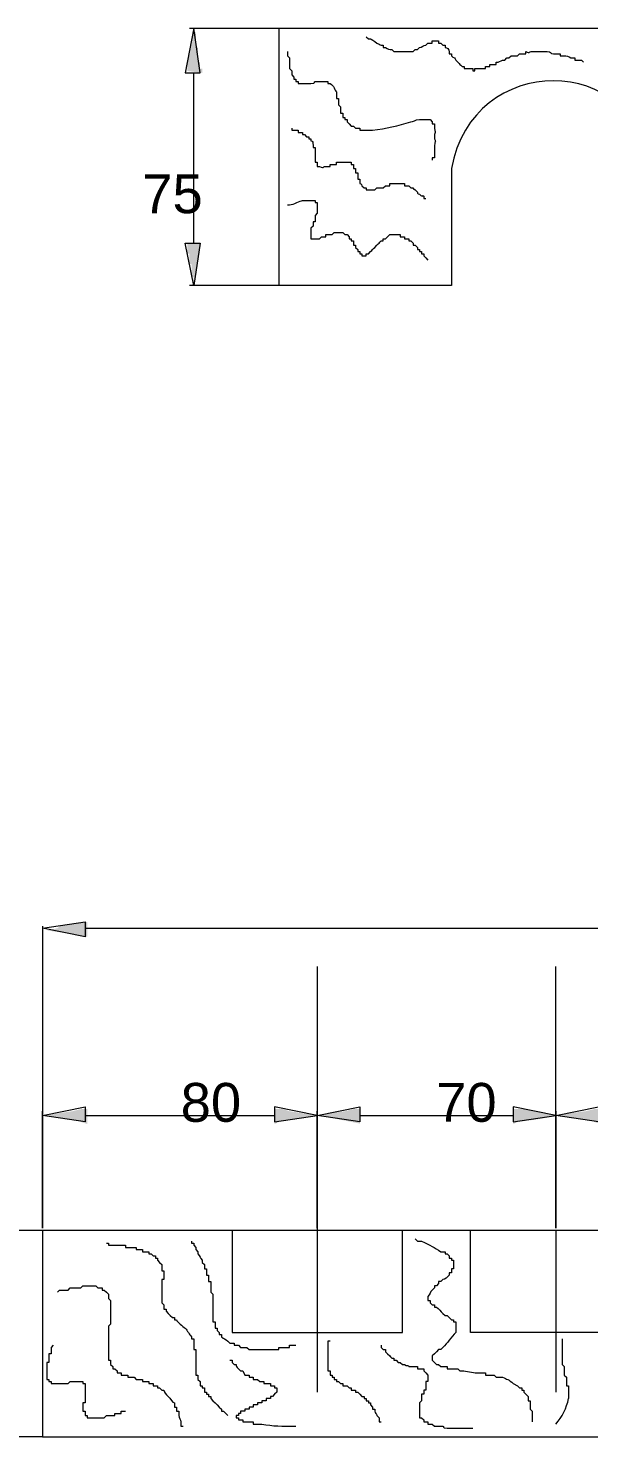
# Model space of a CAD drawing. Header units: millimetres. Extents: x -3009 to 55097, y -2803 to 5841.
# Drawn here: x 48112.5 to 48120.76, y 77.92 to 98.68 of the extents above; entities that cross this region are included whole.
import ezdxf

# ---------------------------------------------------------------- set-up
doc = ezdxf.new("R2010")
doc.units = ezdxf.units.MM
for name, color, linetype in [('PDF2_Geometry', 7, 'Continuous'), ('PDF2_Solid Fills', 7, 'Continuous'), ('PDF2_Text', 7, 'Continuous')]:
    doc.layers.add(name, color=color, linetype=linetype)
doc.styles.add('PDF F1', font='arial.ttf')

msp = doc.modelspace()

# ---------------------------------------------------------------- hatches: boundary and pattern name
at = {"layer": 'PDF2_Solid Fills', "transparency": 33554559}
for points in [[(48114.972, 98.397), (48114.972, 98.617), (48114.94, 98.617), (48114.909, 98.429), (48114.877, 98.272), (48114.846, 98.146), (48114.846, 98.048), (48115.066, 98.021), (48115.066, 98.084), (48115.034, 98.084), (48115.034, 98.178), (48115.003, 98.178), (48115.003, 98.397)], [(48114.846, 95.355), (48114.877, 95.355), (48114.877, 95.198), (48114.909, 95.198), (48114.909, 95.01), (48114.94, 95.01), (48114.94, 94.884), (48114.946, 94.884), (48114.972, 95.01), (48115.034, 95.449), (48115.034, 95.512), (48114.846, 95.512)], [(48112.995, 85.349), (48113.372, 85.286), (48113.372, 85.506), (48113.34, 85.506), (48113.152, 85.474), (48112.964, 85.443), (48112.933, 85.412), (48112.776, 85.38)], [(48113.184, 82.589), (48113.372, 82.526), (48113.372, 82.745), (48113.278, 82.745), (48113.152, 82.714), (48112.933, 82.683), (48112.776, 82.651), (48112.995, 82.62)], [(48116.352, 82.714), (48116.258, 82.745), (48116.132, 82.745), (48116.132, 82.526), (48116.195, 82.557), (48116.32, 82.589), (48116.508, 82.62), (48116.791, 82.651)], [(48116.948, 82.62), (48117.387, 82.532), (48117.387, 82.745), (48117.293, 82.745), (48117.167, 82.714), (48116.916, 82.683), (48116.822, 82.651)], [(48119.645, 82.526), (48119.708, 82.557), (48119.959, 82.589), (48120.147, 82.62), (48120.272, 82.645), (48120.272, 82.657), (48120.116, 82.683), (48119.802, 82.745), (48119.645, 82.745)], [(48120.743, 82.589), (48120.931, 82.526), (48120.931, 82.745), (48120.837, 82.745), (48120.712, 82.714), (48120.461, 82.683), (48120.335, 82.651), (48120.523, 82.62)]]:
    msp.add_hatch(color=256, dxfattribs=at).paths.add_polyline_path(points)

# ---------------------------------------------------------------- linework, layer by layer
at = {"layer": 'PDF2_Geometry', "lineweight": 13}
for points in [[(48114.815, 98.021), (48115.034, 98.021), (48114.94, 98.68)], [(48114.815, 95.512), (48115.034, 95.512), (48114.94, 94.884)], [(48113.34, 85.506), (48113.34, 85.286), (48112.713, 85.412)], [(48113.34, 82.777), (48113.34, 82.557), (48112.713, 82.651)], [(48116.132, 82.777), (48116.132, 82.557), (48116.759, 82.651)], [(48117.387, 82.777), (48117.387, 82.557), (48116.759, 82.651)], [(48119.645, 82.777), (48119.645, 82.557), (48120.272, 82.651)], [(48120.9, 82.777), (48120.9, 82.557), (48120.272, 82.651)], [(48112.713, 77.915), (48138.402, 77.915), (48138.402, 80.958), (48112.713, 80.958)]]:
    msp.add_lwpolyline(points, close=True, dxfattribs=at)
for points in [[(48114.877, 98.68), (48116.195, 98.68), (48116.195, 94.884), (48114.877, 94.884)], [(48116.195, 98.68), (48141.884, 98.68), (48141.884, 94.884), (48139.375, 94.884), (48139.375, 96.39), (48139.343, 96.609)], [(48117.481, 98.554), (48117.512, 98.523), (48117.544, 98.523)], [(48117.638, 98.46), (48117.638, 98.46)], [(48117.732, 98.429), (48117.732, 98.397), (48117.763, 98.397)], [(48118.359, 98.429), (48118.39, 98.46), (48118.422, 98.46), (48118.453, 98.46), (48118.453, 98.491), (48118.485, 98.491), (48118.516, 98.491), (48118.547, 98.491), (48118.547, 98.46), (48118.579, 98.46), (48118.61, 98.429), (48118.641, 98.429), (48118.641, 98.397)], [(48116.32, 98.335), (48116.32, 98.303), (48116.32, 98.272), (48116.352, 98.24), (48116.352, 98.209), (48116.352, 98.178), (48116.352, 98.146), (48116.352, 98.115), (48116.352, 98.084), (48116.383, 98.052), (48116.383, 98.021), (48116.383, 97.99), (48116.414, 97.958), (48116.414, 97.927), (48116.446, 97.927), (48116.446, 97.895), (48116.477, 97.895), (48116.477, 97.864), (48116.508, 97.864), (48116.54, 97.864), (48116.603, 97.864), (48116.634, 97.864), (48116.665, 97.864)], [(48117.857, 98.366), (48117.889, 98.335), (48117.92, 98.335), (48117.951, 98.335), (48118.014, 98.335)], [(48118.108, 98.335), (48118.14, 98.335), (48118.171, 98.335), (48118.202, 98.366), (48118.234, 98.366), (48118.265, 98.397)], [(48118.704, 98.335), (48118.704, 98.303), (48118.735, 98.303), (48118.735, 98.272)], [(48118.892, 98.115), (48118.924, 98.115), (48118.924, 98.084), (48118.955, 98.084), (48118.986, 98.084), (48119.049, 98.084), (48119.049, 98.052), (48119.081, 98.052), (48119.081, 98.084), (48119.143, 98.084), (48119.175, 98.084), (48119.206, 98.084), (48119.237, 98.084), (48119.237, 98.115), (48119.269, 98.115), (48119.3, 98.115), (48119.3, 98.146), (48119.331, 98.146), (48119.363, 98.146), (48119.394, 98.146), (48119.394, 98.178), (48119.426, 98.178), (48119.488, 98.209), (48119.52, 98.209), (48119.551, 98.24), (48119.582, 98.24), (48119.614, 98.272), (48119.645, 98.272), (48119.676, 98.272), (48119.708, 98.272), (48119.739, 98.303), (48119.771, 98.303), (48119.802, 98.303), (48119.833, 98.303), (48119.833, 98.335)], [(48119.927, 98.335), (48119.959, 98.335)], [(48120.053, 98.335), (48120.116, 98.335), (48120.147, 98.335)], [(48120.241, 98.303), (48120.272, 98.303), (48120.304, 98.303), (48120.335, 98.303), (48120.335, 98.272), (48120.367, 98.272), (48120.398, 98.272)], [(48120.492, 98.24), (48120.523, 98.24), (48120.555, 98.24), (48120.555, 98.209), (48120.586, 98.209), (48120.617, 98.209), (48120.649, 98.209), (48120.68, 98.178)], [(48114.94, 95.512), (48114.94, 98.021)], [(48118.798, 98.209), (48118.83, 98.178)], [(48116.728, 97.895), (48116.759, 97.895), (48116.885, 97.895), (48116.916, 97.895), (48116.916, 97.864), (48116.948, 97.864)], [(48117.042, 97.739), (48117.042, 97.707), (48117.042, 97.676), (48117.042, 97.645), (48117.073, 97.645), (48117.073, 97.613)], [(48117.073, 97.55), (48117.104, 97.519), (48117.104, 97.488), (48117.104, 97.456), (48117.104, 97.425), (48117.136, 97.425), (48117.136, 97.394), (48117.136, 97.362), (48117.167, 97.362), (48117.167, 97.331), (48117.199, 97.331), (48117.199, 97.299), (48117.23, 97.268), (48117.261, 97.237), (48117.293, 97.237), (48117.324, 97.205), (48117.355, 97.205), (48117.387, 97.205), (48117.387, 97.174), (48117.418, 97.174), (48117.449, 97.174), (48117.481, 97.174)], [(48116.383, 97.205), (48116.383, 97.174), (48116.414, 97.174), (48116.446, 97.174), (48116.477, 97.174), (48116.477, 97.143), (48116.508, 97.143), (48116.54, 97.143), (48116.54, 97.111), (48116.571, 97.111), (48116.603, 97.08), (48116.634, 97.08), (48116.634, 97.049), (48116.665, 97.049), (48116.665, 97.017)], [(48118.265, 97.331), (48118.265, 97.331)], [(48118.359, 97.331), (48118.39, 97.331), (48118.422, 97.331), (48118.453, 97.299), (48118.453, 97.268), (48118.485, 97.268), (48118.485, 97.237), (48118.485, 97.205)], [(48118.485, 97.111), (48118.485, 97.049)], [(48116.697, 96.954), (48116.697, 96.923), (48116.728, 96.923), (48116.728, 96.892), (48116.728, 96.829), (48116.728, 96.735), (48116.728, 96.704), (48116.759, 96.704), (48116.759, 96.672), (48116.759, 96.641), (48116.791, 96.641)], [(48118.485, 96.766), (48118.453, 96.766), (48118.453, 96.735)], [(48118.485, 96.923), (48118.485, 96.892)], [(48118.735, 96.609), (48118.735, 96.39), (48118.735, 94.884), (48116.195, 94.884)], [(48116.885, 96.641), (48116.916, 96.641), (48116.948, 96.641), (48116.948, 96.672), (48116.979, 96.672), (48117.01, 96.672), (48117.042, 96.672), (48117.042, 96.704), (48117.073, 96.704), (48117.104, 96.704), (48117.136, 96.704), (48117.199, 96.704), (48117.23, 96.704), (48117.261, 96.704), (48117.261, 96.672), (48117.293, 96.672), (48117.293, 96.641), (48117.293, 96.609), (48117.324, 96.609), (48117.324, 96.578), (48117.324, 96.547), (48117.355, 96.547), (48117.355, 96.515), (48117.355, 96.484), (48117.355, 96.453), (48117.387, 96.453), (48117.387, 96.421), (48117.387, 96.39)], [(48117.418, 96.358), (48117.449, 96.327), (48117.481, 96.327), (48117.481, 96.296), (48117.512, 96.296)], [(48117.544, 96.296), (48117.575, 96.296), (48117.606, 96.296), (48117.638, 96.327), (48117.669, 96.327), (48117.7, 96.327), (48117.732, 96.327), (48117.763, 96.358), (48117.795, 96.358), (48117.826, 96.358), (48117.826, 96.39), (48117.857, 96.39), (48117.889, 96.39), (48117.951, 96.39)], [(48117.983, 96.39), (48118.014, 96.39), (48118.045, 96.39), (48118.045, 96.358), (48118.077, 96.358), (48118.108, 96.358), (48118.14, 96.327), (48118.171, 96.327)], [(48118.202, 96.296), (48118.234, 96.264)], [(48118.265, 96.233), (48118.265, 96.233)], [(48118.328, 96.202), (48118.328, 96.17), (48118.359, 96.17)], [(48116.32, 96.076), (48116.352, 96.076)], [(48116.54, 96.139), (48116.571, 96.139)], [(48116.634, 96.139), (48116.665, 96.139), (48116.697, 96.139), (48116.728, 96.139), (48116.728, 96.108), (48116.759, 96.108), (48116.759, 96.076)], [(48116.759, 95.982), (48116.759, 95.951), (48116.728, 95.919), (48116.728, 95.888), (48116.728, 95.857), (48116.728, 95.825), (48116.697, 95.825), (48116.697, 95.794), (48116.697, 95.763), (48116.665, 95.731), (48116.665, 95.7), (48116.665, 95.668), (48116.665, 95.637), (48116.665, 95.574), (48116.728, 95.574), (48116.759, 95.574), (48116.791, 95.574), (48116.822, 95.606), (48116.854, 95.606), (48116.885, 95.606), (48116.885, 95.637), (48116.916, 95.637), (48116.948, 95.637), (48116.979, 95.637), (48117.01, 95.668), (48117.042, 95.668), (48117.136, 95.668), (48117.167, 95.637), (48117.199, 95.637), (48117.23, 95.606), (48117.23, 95.574), (48117.261, 95.574), (48117.261, 95.543), (48117.293, 95.543), (48117.293, 95.512), (48117.293, 95.48), (48117.324, 95.48), (48117.324, 95.449), (48117.355, 95.417), (48117.355, 95.386), (48117.387, 95.386), (48117.387, 95.355), (48117.418, 95.355), (48117.418, 95.323), (48117.481, 95.323), (48117.481, 95.355), (48117.512, 95.355), (48117.544, 95.386)], [(48117.7, 95.543), (48117.732, 95.543), (48117.732, 95.574), (48117.763, 95.574), (48117.795, 95.606), (48117.826, 95.637), (48117.857, 95.637), (48117.951, 95.637), (48117.983, 95.637), (48117.983, 95.606), (48118.014, 95.606), (48118.045, 95.606), (48118.045, 95.574), (48118.077, 95.574), (48118.108, 95.574), (48118.108, 95.543), (48118.14, 95.543), (48118.171, 95.512), (48118.171, 95.48), (48118.202, 95.48), (48118.234, 95.449), (48118.234, 95.417), (48118.265, 95.417), (48118.265, 95.386), (48118.296, 95.386), (48118.296, 95.355), (48118.328, 95.355), (48118.328, 95.323), (48118.359, 95.292), (48118.39, 95.261)], [(48117.606, 95.449), (48117.638, 95.48)], [(48112.713, 85.443), (48112.713, 80.989), (48112.713, 82.714)], [(48113.34, 85.412), (48137.775, 85.412)], [(48116.759, 84.847), (48116.759, 80.958), (48116.759, 78.574)], [(48120.272, 82.714), (48120.272, 80.989), (48120.272, 82.714), (48120.272, 84.847)], [(48113.34, 82.651), (48116.132, 82.651)], [(48116.759, 80.989), (48116.759, 82.714), (48116.759, 81.02)], [(48117.387, 82.651), (48119.645, 82.651)], [(48112.713, 80.958), (48111.521, 80.958)], [(48114.909, 80.801), (48114.909, 80.769), (48114.94, 80.769), (48114.94, 80.738), (48114.972, 80.707), (48114.972, 80.675), (48115.003, 80.644), (48115.003, 80.613)], [(48115.505, 80.958), (48115.505, 79.452), (48118.014, 79.452), (48118.014, 80.958)], [(48118.202, 80.832), (48118.234, 80.801), (48118.265, 80.801), (48118.296, 80.801)], [(48121.527, 80.958), (48121.527, 79.452), (48119.018, 79.452), (48119.018, 80.958)], [(48120.272, 80.958), (48120.272, 78.574)], [(48113.654, 80.769), (48113.686, 80.769), (48113.686, 80.738), (48113.748, 80.738), (48113.78, 80.738), (48113.811, 80.738), (48113.842, 80.738), (48113.874, 80.738), (48113.905, 80.738), (48113.936, 80.738), (48113.936, 80.707), (48113.968, 80.707), (48113.999, 80.707), (48114.031, 80.707), (48114.062, 80.707), (48114.093, 80.707), (48114.093, 80.675), (48114.125, 80.675), (48114.156, 80.675), (48114.187, 80.675), (48114.187, 80.644), (48114.219, 80.644), (48114.25, 80.644), (48114.281, 80.644), (48114.281, 80.613), (48114.313, 80.613), (48114.344, 80.581), (48114.376, 80.581), (48114.376, 80.55), (48114.407, 80.55), (48114.407, 80.518), (48114.438, 80.487), (48114.47, 80.456), (48114.47, 80.424), (48114.47, 80.393), (48114.47, 80.362), (48114.501, 80.362), (48114.501, 80.236), (48114.47, 80.236), (48114.47, 80.142), (48114.47, 80.111), (48114.47, 79.923), (48114.47, 79.891), (48114.501, 79.86), (48114.501, 79.828), (48114.501, 79.797), (48114.532, 79.797), (48114.532, 79.766), (48114.564, 79.734), (48114.595, 79.703), (48114.627, 79.672), (48114.658, 79.672), (48114.658, 79.64), (48114.689, 79.64)], [(48118.579, 80.644), (48118.61, 80.644), (48118.641, 80.644), (48118.641, 80.613), (48118.673, 80.613), (48118.704, 80.581), (48118.704, 80.55), (48118.735, 80.55), (48118.735, 80.518), (48118.767, 80.518), (48118.767, 80.487), (48118.767, 80.456), (48118.767, 80.424), (48118.767, 80.393), (48118.735, 80.393), (48118.735, 80.362), (48118.735, 80.33), (48118.704, 80.33), (48118.704, 80.299)], [(48115.066, 80.518), (48115.066, 80.487), (48115.097, 80.456), (48115.097, 80.424), (48115.097, 80.393), (48115.128, 80.393), (48115.128, 80.362), (48115.128, 80.33), (48115.128, 80.299), (48115.16, 80.299), (48115.16, 80.268), (48115.16, 80.236), (48115.16, 80.205), (48115.191, 80.205), (48115.191, 80.173), (48115.191, 80.142), (48115.191, 80.111), (48115.191, 80.079), (48115.191, 80.048), (48115.222, 80.017), (48115.222, 79.923), (48115.222, 79.891), (48115.222, 79.766), (48115.222, 79.734), (48115.222, 79.672), (48115.222, 79.609), (48115.254, 79.609), (48115.254, 79.577), (48115.254, 79.546), (48115.254, 79.515), (48115.285, 79.515), (48115.285, 79.483), (48115.317, 79.452), (48115.317, 79.421), (48115.348, 79.421), (48115.348, 79.389)], [(48118.61, 80.236), (48118.579, 80.205), (48118.547, 80.205), (48118.547, 80.173), (48118.516, 80.142), (48118.485, 80.142), (48118.485, 80.111), (48118.453, 80.079)], [(48112.933, 80.048), (48112.964, 80.079), (48112.995, 80.079), (48113.027, 80.079), (48113.058, 80.079), (48113.09, 80.079), (48113.121, 80.111), (48113.152, 80.111), (48113.184, 80.111), (48113.215, 80.111), (48113.246, 80.111), (48113.278, 80.111), (48113.309, 80.142)], [(48113.372, 80.142), (48113.403, 80.142), (48113.435, 80.142)], [(48113.497, 80.142), (48113.529, 80.111)], [(48113.591, 80.111), (48113.591, 80.079), (48113.623, 80.079), (48113.654, 80.048), (48113.686, 80.017), (48113.686, 79.985), (48113.686, 79.954), (48113.717, 79.923), (48113.717, 79.891), (48113.717, 79.734)], [(48118.39, 79.985), (48118.39, 79.954), (48118.39, 79.923), (48118.422, 79.923), (48118.422, 79.891), (48118.453, 79.86), (48118.485, 79.86), (48118.485, 79.828), (48118.516, 79.828)], [(48113.717, 79.64), (48113.717, 79.577), (48113.686, 79.546), (48113.686, 79.483), (48113.686, 79.389), (48113.686, 79.358)], [(48118.61, 79.734), (48118.641, 79.703), (48118.673, 79.703), (48118.704, 79.672), (48118.735, 79.64), (48118.767, 79.64), (48118.767, 79.609), (48118.798, 79.609), (48118.798, 79.577), (48118.798, 79.546), (48118.798, 79.515), (48118.798, 79.483), (48118.798, 79.452)], [(48114.815, 79.515), (48114.815, 79.515)], [(48114.909, 79.389), (48114.909, 79.358), (48114.94, 79.358), (48114.94, 79.327), (48114.94, 79.295), (48114.94, 79.264), (48114.94, 79.201), (48114.972, 79.201), (48114.972, 79.044), (48114.972, 78.919), (48114.972, 78.887), (48114.972, 78.856), (48114.972, 78.825), (48115.003, 78.825), (48115.003, 78.793), (48115.003, 78.762), (48115.034, 78.731), (48115.034, 78.699), (48115.034, 78.668), (48115.066, 78.668), (48115.066, 78.636), (48115.097, 78.636), (48115.097, 78.605), (48115.097, 78.574), (48115.128, 78.574), (48115.128, 78.542), (48115.16, 78.542), (48115.16, 78.511), (48115.191, 78.511), (48115.191, 78.48), (48115.222, 78.448), (48115.254, 78.417), (48115.285, 78.386), (48115.317, 78.354), (48115.348, 78.323), (48115.348, 78.291), (48115.379, 78.291), (48115.411, 78.26), (48115.442, 78.229)], [(48115.442, 79.327), (48115.473, 79.295), (48115.505, 79.295), (48115.536, 79.295), (48115.536, 79.264), (48115.567, 79.264), (48115.599, 79.264), (48115.63, 79.232), (48115.662, 79.232), (48115.693, 79.232), (48115.724, 79.232), (48115.756, 79.201), (48115.787, 79.201), (48115.85, 79.201), (48116.069, 79.201), (48116.101, 79.201), (48116.132, 79.201), (48116.163, 79.201), (48116.195, 79.201), (48116.195, 79.232), (48116.226, 79.232), (48116.258, 79.232), (48116.289, 79.232), (48116.32, 79.232), (48116.352, 79.232), (48116.352, 79.264), (48116.383, 79.264), (48116.414, 79.264), (48116.446, 79.264)], [(48116.948, 79.327), (48116.916, 79.327), (48116.916, 79.264), (48116.916, 79.201), (48116.916, 79.17), (48116.916, 79.138)], [(48120.367, 79.358), (48120.367, 79.327)], [(48112.87, 79.264), (48112.839, 79.232), (48112.839, 79.201), (48112.839, 79.17), (48112.839, 79.138), (48112.807, 79.138), (48112.807, 79.107), (48112.807, 79.076), (48112.807, 79.044), (48112.807, 79.013), (48112.776, 79.013), (48112.776, 78.95)], [(48113.686, 79.264), (48113.686, 79.138), (48113.686, 79.107), (48113.686, 79.076), (48113.686, 79.044), (48113.717, 79.044), (48113.717, 79.013), (48113.717, 78.982), (48113.748, 78.95), (48113.748, 78.919), (48113.78, 78.919), (48113.811, 78.887), (48113.811, 78.856), (48113.842, 78.856), (48113.874, 78.856), (48113.874, 78.825), (48113.905, 78.825), (48113.936, 78.825), (48113.968, 78.825), (48113.968, 78.793), (48113.999, 78.793), (48114.031, 78.793), (48114.062, 78.793), (48114.093, 78.762), (48114.125, 78.762), (48114.156, 78.762), (48114.187, 78.762), (48114.187, 78.731), (48114.219, 78.731), (48114.25, 78.731), (48114.281, 78.731), (48114.281, 78.699), (48114.313, 78.699), (48114.344, 78.699), (48114.344, 78.668), (48114.376, 78.668), (48114.407, 78.668), (48114.407, 78.636), (48114.438, 78.636), (48114.47, 78.605), (48114.501, 78.605)], [(48117.7, 79.264), (48117.7, 79.232)], [(48117.732, 79.201), (48117.763, 79.201), (48117.763, 79.17), (48117.795, 79.138), (48117.826, 79.107)], [(48118.61, 79.232), (48118.579, 79.201), (48118.547, 79.201), (48118.516, 79.17), (48118.485, 79.138), (48118.453, 79.107), (48118.453, 79.076), (48118.453, 79.044), (48118.485, 79.013), (48118.516, 78.982), (48118.547, 78.982), (48118.579, 78.95), (48118.61, 78.95), (48118.641, 78.95), (48118.673, 78.95), (48118.673, 78.919), (48118.704, 78.919), (48118.735, 78.919), (48118.767, 78.919), (48118.798, 78.919), (48118.83, 78.919), (48118.861, 78.887), (48118.892, 78.887)], [(48120.367, 79.201), (48120.367, 79.17)], [(48115.473, 79.044), (48115.505, 79.044), (48115.505, 79.013)], [(48115.536, 78.982), (48115.567, 78.982)], [(48115.599, 78.919), (48115.63, 78.887), (48115.662, 78.887), (48115.693, 78.825), (48115.724, 78.825), (48115.756, 78.825), (48115.756, 78.793), (48115.787, 78.793), (48115.818, 78.793), (48115.818, 78.762), (48115.85, 78.762), (48115.881, 78.762), (48115.913, 78.731), (48115.944, 78.731), (48115.975, 78.731), (48115.975, 78.699), (48116.007, 78.699), (48116.038, 78.699), (48116.069, 78.699), (48116.069, 78.668), (48116.101, 78.668), (48116.132, 78.668), (48116.132, 78.636), (48116.163, 78.636)], [(48116.916, 79.076), (48116.916, 78.982), (48116.916, 78.95), (48116.916, 78.919), (48116.916, 78.887), (48116.948, 78.887)], [(48117.857, 79.076), (48117.889, 79.076), (48117.889, 79.044), (48117.92, 79.044), (48117.951, 79.013), (48117.983, 79.013), (48118.014, 78.982), (48118.045, 78.982)], [(48118.108, 78.95), (48118.14, 78.95), (48118.171, 78.95), (48118.202, 78.95), (48118.234, 78.95), (48118.234, 78.919), (48118.265, 78.919), (48118.296, 78.919), (48118.328, 78.919), (48118.328, 78.887), (48118.359, 78.856), (48118.39, 78.825)], [(48120.367, 79.107), (48120.367, 79.076), (48120.367, 79.013), (48120.367, 78.982), (48120.398, 78.95), (48120.398, 78.919), (48120.398, 78.887), (48120.398, 78.856), (48120.398, 78.825), (48120.429, 78.793), (48120.429, 78.731), (48120.429, 78.699), (48120.429, 78.668), (48120.461, 78.668)], [(48112.776, 78.856), (48112.776, 78.825), (48112.776, 78.793), (48112.776, 78.762), (48112.807, 78.762), (48112.807, 78.731), (48112.839, 78.731), (48112.839, 78.699), (48112.87, 78.699), (48112.995, 78.699), (48113.058, 78.699), (48113.09, 78.699), (48113.121, 78.731), (48113.152, 78.731), (48113.184, 78.731)], [(48113.278, 78.731), (48113.309, 78.731), (48113.309, 78.699), (48113.34, 78.699), (48113.34, 78.668), (48113.34, 78.542), (48113.34, 78.511), (48113.34, 78.48), (48113.34, 78.417), (48113.309, 78.417), (48113.309, 78.291), (48113.34, 78.291), (48113.34, 78.26), (48113.34, 78.229), (48113.372, 78.229), (48113.372, 78.197), (48113.403, 78.197), (48113.435, 78.197), (48113.466, 78.197)], [(48116.948, 78.825), (48116.979, 78.825), (48116.979, 78.793), (48117.01, 78.793), (48117.01, 78.762), (48117.042, 78.762), (48117.042, 78.731), (48117.073, 78.731), (48117.104, 78.699), (48117.136, 78.699), (48117.136, 78.668), (48117.167, 78.668), (48117.199, 78.668)], [(48118.39, 78.762), (48118.39, 78.731), (48118.359, 78.731), (48118.359, 78.699), (48118.359, 78.668), (48118.359, 78.636), (48118.359, 78.605), (48118.328, 78.605), (48118.328, 78.574), (48118.328, 78.542), (48118.296, 78.542), (48118.296, 78.511), (48118.296, 78.48), (48118.296, 78.448), (48118.265, 78.417), (48118.265, 78.386), (48118.265, 78.354), (48118.265, 78.26), (48118.265, 78.229), (48118.265, 78.197), (48118.296, 78.197), (48118.328, 78.166), (48118.328, 78.135)], [(48119.112, 78.856), (48119.143, 78.856), (48119.175, 78.856), (48119.206, 78.856), (48119.237, 78.856), (48119.237, 78.825), (48119.269, 78.825), (48119.3, 78.825), (48119.331, 78.825), (48119.363, 78.825), (48119.394, 78.793), (48119.426, 78.793), (48119.457, 78.793), (48119.488, 78.793)], [(48119.645, 78.699), (48119.708, 78.668), (48119.739, 78.636), (48119.771, 78.636), (48119.771, 78.605), (48119.802, 78.605), (48119.802, 78.574), (48119.833, 78.542), (48119.865, 78.511), (48119.865, 78.48), (48119.865, 78.448), (48119.896, 78.448), (48119.896, 78.417), (48119.896, 78.386), (48119.896, 78.354), (48119.896, 78.323), (48119.927, 78.291), (48119.927, 78.26), (48119.927, 78.229), (48119.927, 78.166), (48119.927, 78.135)], [(48114.564, 78.511), (48114.564, 78.511)], [(48116.163, 78.605), (48116.163, 78.574), (48116.132, 78.542), (48116.101, 78.511), (48116.069, 78.511), (48116.069, 78.48), (48116.038, 78.48), (48116.007, 78.48), (48116.007, 78.448), (48115.975, 78.448), (48115.944, 78.448), (48115.944, 78.417), (48115.913, 78.417), (48115.881, 78.417), (48115.881, 78.386), (48115.85, 78.386), (48115.818, 78.386), (48115.818, 78.354), (48115.787, 78.354), (48115.756, 78.354), (48115.756, 78.323), (48115.724, 78.323), (48115.693, 78.323), (48115.693, 78.291), (48115.662, 78.291), (48115.63, 78.291), (48115.63, 78.26), (48115.599, 78.26), (48115.599, 78.229), (48115.567, 78.229), (48115.567, 78.197), (48115.599, 78.197), (48115.599, 78.166), (48115.63, 78.166), (48115.662, 78.166), (48115.662, 78.135), (48115.693, 78.135), (48115.724, 78.135), (48115.756, 78.135), (48115.818, 78.135), (48115.818, 78.103), (48115.85, 78.103), (48115.881, 78.103), (48115.944, 78.103)], [(48117.23, 78.636), (48117.261, 78.636), (48117.261, 78.605), (48117.293, 78.605), (48117.324, 78.605), (48117.324, 78.574), (48117.355, 78.574), (48117.387, 78.542), (48117.418, 78.511), (48117.449, 78.511), (48117.449, 78.48), (48117.481, 78.48), (48117.481, 78.448), (48117.512, 78.448), (48117.512, 78.417), (48117.544, 78.417), (48117.544, 78.386), (48117.575, 78.354), (48117.575, 78.323), (48117.606, 78.323), (48117.606, 78.291)], [(48120.461, 78.605), (48120.461, 78.574)], [(48113.591, 78.197), (48113.623, 78.197), (48113.654, 78.229), (48113.686, 78.229), (48113.717, 78.229), (48113.748, 78.229), (48113.78, 78.229), (48113.78, 78.26), (48113.811, 78.26), (48113.842, 78.26), (48113.874, 78.26), (48113.874, 78.291), (48113.905, 78.291), (48113.936, 78.291)], [(48114.658, 78.417), (48114.658, 78.386), (48114.658, 78.354), (48114.689, 78.354), (48114.689, 78.323), (48114.689, 78.291), (48114.721, 78.291), (48114.721, 78.26), (48114.721, 78.229)], [(48114.752, 78.135), (48114.752, 78.103), (48114.752, 78.072), (48114.783, 78.072)], [(48117.638, 78.229), (48117.669, 78.197), (48117.669, 78.166), (48117.669, 78.135), (48117.7, 78.135)], [(48118.39, 78.135), (48118.39, 78.103), (48118.422, 78.103), (48118.453, 78.103), (48118.485, 78.072), (48118.516, 78.072), (48118.547, 78.072), (48118.579, 78.072), (48118.61, 78.072)], [(48112.713, 77.915), (48111.521, 77.915)], [(48116.414, 78.072), (48116.446, 78.072)], [(48118.673, 78.041), (48118.704, 78.041)], [(48118.767, 78.041), (48118.798, 78.041)], [(48118.986, 78.041), (48119.049, 78.041)]]:
    msp.add_lwpolyline(points, dxfattribs=at)
for centre, radius, start, end in [((48117.222, 100.095), 2.942, 276.8883, 288.1694), ((48119.676, 78.636), 0.8, 318.1798, 348.6901)]:
    msp.add_arc(centre, radius, start, end, dxfattribs=at)
for points in [[(48117.544, 98.523), (48117.544, 98.523), (48117.606, 98.491), (48117.638, 98.46)], [(48117.638, 98.46), (48117.7, 98.429), (48117.669, 98.429), (48117.732, 98.429)], [(48118.265, 98.397), (48118.296, 98.397), (48118.328, 98.429), (48118.359, 98.429)], [(48117.763, 98.397), (48117.795, 98.366), (48117.826, 98.366), (48117.857, 98.366)], [(48118.014, 98.335), (48118.045, 98.335), (48118.077, 98.335), (48118.108, 98.335)], [(48118.641, 98.397), (48118.673, 98.397), (48118.704, 98.366), (48118.704, 98.335)], [(48121.715, 96.609), (48121.433, 98.335), (48119.049, 98.335), (48118.735, 96.609)], [(48118.735, 98.272), (48118.767, 98.24), (48118.798, 98.24), (48118.798, 98.209)], [(48119.833, 98.335), (48119.896, 98.303), (48119.865, 98.335), (48119.927, 98.335)], [(48119.959, 98.335), (48119.99, 98.335), (48120.022, 98.335), (48120.053, 98.335)], [(48120.147, 98.335), (48120.21, 98.335), (48120.178, 98.303), (48120.241, 98.303)], [(48120.398, 98.272), (48120.429, 98.272), (48120.461, 98.272), (48120.492, 98.24)], [(48118.83, 98.178), (48118.861, 98.146), (48118.861, 98.146), (48118.892, 98.115)], [(48116.665, 97.864), (48116.759, 97.864), (48116.697, 97.895), (48116.728, 97.895)], [(48116.948, 97.864), (48117.01, 97.833), (48117.01, 97.77), (48117.042, 97.739)], [(48117.073, 97.613), (48117.073, 97.582), (48117.073, 97.55), (48117.073, 97.55)], [(48118.14, 97.299), (48118.171, 97.299), (48118.202, 97.331), (48118.265, 97.331)], [(48118.265, 97.331), (48118.328, 97.331), (48118.296, 97.331), (48118.359, 97.331)], [(48118.485, 97.205), (48118.485, 97.143), (48118.516, 97.174), (48118.485, 97.111)], [(48116.665, 97.017), (48116.697, 97.017), (48116.697, 96.986), (48116.697, 96.954)], [(48117.481, 97.174), (48117.512, 97.174), (48117.544, 97.174), (48117.575, 97.174)], [(48118.485, 97.049), (48118.516, 96.986), (48118.485, 97.017), (48118.485, 96.923)], [(48118.485, 96.892), (48118.485, 96.829), (48118.485, 96.829), (48118.485, 96.766)], [(48116.791, 96.641), (48116.885, 96.609), (48116.822, 96.641), (48116.885, 96.641)], [(48117.387, 96.39), (48117.387, 96.39), (48117.418, 96.39), (48117.418, 96.358)], [(48117.951, 96.39), (48117.951, 96.39), (48117.983, 96.39), (48117.983, 96.39)], [(48117.512, 96.296), (48117.512, 96.296), (48117.544, 96.296), (48117.544, 96.296)], [(48118.171, 96.327), (48118.171, 96.296), (48118.171, 96.327), (48118.202, 96.296)], [(48118.234, 96.264), (48118.234, 96.264), (48118.234, 96.233), (48118.265, 96.233)], [(48118.265, 96.233), (48118.328, 96.17), (48118.296, 96.233), (48118.328, 96.202)], [(48116.352, 96.076), (48116.414, 96.076), (48116.508, 96.139), (48116.54, 96.139)], [(48116.571, 96.139), (48116.634, 96.139), (48116.571, 96.139), (48116.634, 96.139)], [(48116.759, 96.076), (48116.759, 96.045), (48116.759, 96.013), (48116.759, 95.982)], [(48117.638, 95.48), (48117.669, 95.512), (48117.669, 95.512), (48117.7, 95.543)], [(48117.544, 95.386), (48117.575, 95.417), (48117.575, 95.417), (48117.606, 95.449)], [(48118.296, 80.801), (48118.422, 80.738), (48118.485, 80.707), (48118.579, 80.644)], [(48115.003, 80.613), (48115.034, 80.581), (48115.034, 80.55), (48115.066, 80.518)], [(48118.704, 80.299), (48118.673, 80.268), (48118.641, 80.236), (48118.61, 80.236)], [(48113.309, 80.142), (48113.34, 80.142), (48113.34, 80.142), (48113.372, 80.142)], [(48113.435, 80.142), (48113.466, 80.142), (48113.497, 80.142), (48113.497, 80.142)], [(48113.529, 80.111), (48113.56, 80.111), (48113.591, 80.111), (48113.591, 80.111)], [(48118.453, 80.079), (48118.422, 80.048), (48118.422, 80.017), (48118.39, 79.985)], [(48118.516, 79.828), (48118.547, 79.797), (48118.579, 79.766), (48118.61, 79.734)], [(48113.717, 79.734), (48113.717, 79.703), (48113.717, 79.672), (48113.717, 79.64)], [(48114.689, 79.64), (48114.689, 79.609), (48114.783, 79.546), (48114.815, 79.515)], [(48113.686, 79.358), (48113.686, 79.327), (48113.686, 79.295), (48113.686, 79.264)], [(48114.815, 79.515), (48114.846, 79.483), (48114.877, 79.421), (48114.909, 79.389)], [(48115.348, 79.389), (48115.379, 79.358), (48115.411, 79.358), (48115.442, 79.327)], [(48118.798, 79.452), (48118.735, 79.389), (48118.673, 79.295), (48118.61, 79.232)], [(48120.367, 79.327), (48120.367, 79.295), (48120.367, 79.232), (48120.367, 79.201)], [(48116.916, 79.138), (48116.916, 79.107), (48116.916, 79.107), (48116.916, 79.076)], [(48117.7, 79.232), (48117.732, 79.201), (48117.7, 79.232), (48117.732, 79.201)], [(48120.367, 79.17), (48120.367, 79.138), (48120.367, 79.138), (48120.367, 79.107)], [(48112.776, 78.95), (48112.776, 78.856), (48112.776, 78.919), (48112.776, 78.856)], [(48115.505, 79.013), (48115.536, 78.982), (48115.505, 79.013), (48115.536, 78.982)], [(48115.567, 78.982), (48115.567, 78.95), (48115.567, 78.95), (48115.599, 78.919)], [(48117.826, 79.107), (48117.857, 79.076), (48117.826, 79.107), (48117.857, 79.076)], [(48118.045, 78.982), (48118.077, 78.95), (48118.108, 78.982), (48118.108, 78.95)], [(48113.184, 78.731), (48113.215, 78.731), (48113.246, 78.731), (48113.278, 78.731)], [(48116.948, 78.887), (48116.948, 78.856), (48116.948, 78.856), (48116.948, 78.825)], [(48118.39, 78.825), (48118.39, 78.793), (48118.39, 78.793), (48118.39, 78.762)], [(48118.892, 78.887), (48118.955, 78.887), (48119.049, 78.856), (48119.112, 78.856)], [(48119.488, 78.793), (48119.551, 78.762), (48119.582, 78.762), (48119.645, 78.699)], [(48114.501, 78.605), (48114.501, 78.574), (48114.532, 78.542), (48114.564, 78.511)], [(48114.564, 78.511), (48114.595, 78.48), (48114.627, 78.417), (48114.658, 78.417)], [(48116.163, 78.636), (48116.163, 78.636), (48116.163, 78.605), (48116.163, 78.605)], [(48117.199, 78.668), (48117.199, 78.668), (48117.23, 78.636), (48117.23, 78.636)], [(48120.461, 78.668), (48120.461, 78.636), (48120.461, 78.636), (48120.461, 78.605)], [(48120.461, 78.574), (48120.461, 78.542), (48120.461, 78.511), (48120.461, 78.48)], [(48117.606, 78.291), (48117.606, 78.26), (48117.638, 78.26), (48117.638, 78.229)], [(48113.466, 78.197), (48113.56, 78.197), (48113.529, 78.197), (48113.591, 78.197)], [(48114.721, 78.229), (48114.721, 78.197), (48114.752, 78.166), (48114.752, 78.135)], [(48115.944, 78.103), (48116.101, 78.072), (48116.258, 78.072), (48116.414, 78.072)], [(48118.328, 78.135), (48118.359, 78.135), (48118.359, 78.135), (48118.39, 78.135)], [(48118.61, 78.072), (48118.641, 78.072), (48118.579, 78.041), (48118.673, 78.041)], [(48118.704, 78.041), (48118.704, 78.041), (48118.735, 78.041), (48118.767, 78.041)], [(48118.798, 78.041), (48118.892, 78.041), (48118.924, 78.041), (48118.986, 78.041)]]:
    msp.add_open_spline(points, degree=3, dxfattribs=at)

# ---------------------------------------------------------------- texts
at = {"layer": 'PDF2_Text', "attachment_point": 4, "style": 'PDF F1'}
for s, insert, char_height in [('75', (48114.183, 96.234), 0.5731), ('MATERIAL:M.SGALVDSHEET(16G)', (48080.187, 88.708), 0.76422), ('80', (48114.748, 82.841), 0.5731), ('70', (48118.511, 82.841), 0.5731)]:
    msp.add_mtext(s, dxfattribs=dict(at, insert=insert, char_height=char_height))

doc.saveas('drawing.dxf')
